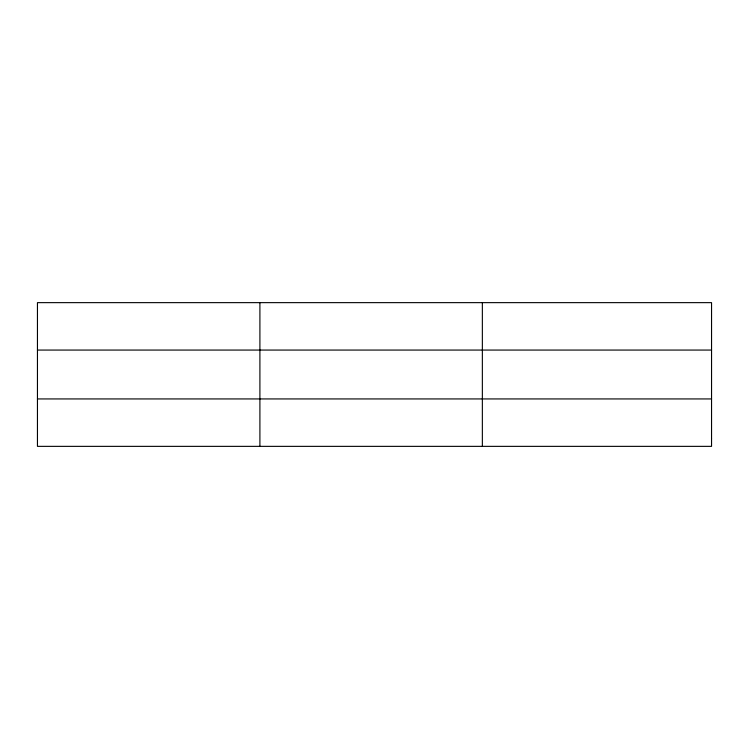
<?xml version="1.0" encoding="UTF-8"?>
<svg xmlns="http://www.w3.org/2000/svg" width="749" height="749" viewBox="0 0 749 749"><rect width="100%" height="100%" fill="white"/><g stroke="black" fill="none" stroke-linecap="round" stroke-linejoin="round"><path stroke-width="1.12" d="M259.903 446.357L259.903 302.643M482.356 446.357L482.356 302.643M37.45 350.064L711.55 350.064M37.45 398.936L711.55 398.936M711.55 438.455L711.55 446.357L37.45 446.357L37.45 302.643L711.55 302.643L711.55 438.455"/></g></svg>
